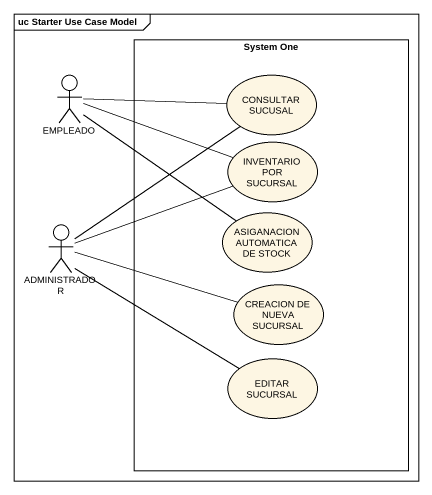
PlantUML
@startuml
mainframe uc Starter Use Case Model
rectangle "System One" as System_One {
  usecase "CONSULTAR SUCUSAL" as CONSULTAR_SUCUSAL
  usecase "INVENTARIO POR SUCURSAL" as INVENTARIO_POR_SUCURSAL
  usecase "ASIGANACION AUTOMATICA DE STOCK" as ASIGANACION_AUTOMATICA_DE
  usecase "CREACION DE NUEVA SUCURSAL" as CREACION_DE_NUEVA_SUCURSAL
  usecase "EDITAR SUCURSAL" as EDITAR_SUCURSAL
}
actor EMPLEADO
actor ADMINISTRADOR
EMPLEADO -right- CONSULTAR_SUCUSAL
EMPLEADO -right- INVENTARIO_POR_SUCURSAL
EMPLEADO -- ASIGANACION_AUTOMATICA_DE
ADMINISTRADOR -up- CONSULTAR_SUCUSAL
ADMINISTRADOR -right- INVENTARIO_POR_SUCURSAL
ADMINISTRADOR -right- CREACION_DE_NUEVA_SUCURSAL
ADMINISTRADOR -right- EDITAR_SUCURSAL
@enduml
